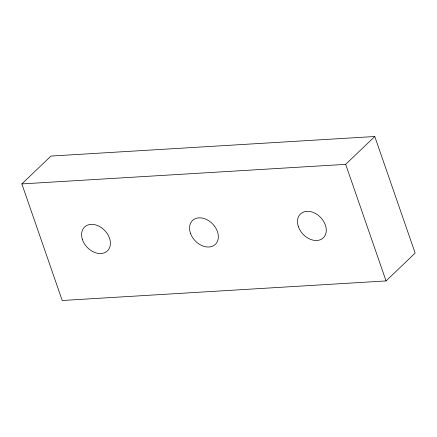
<?xml version="1.0" encoding="UTF-8"?>
<svg xmlns="http://www.w3.org/2000/svg" width="437" height="437" viewBox="0 0 437 437"><rect width="100%" height="100%" fill="white"/><g stroke="black" fill="none" stroke-linecap="round" stroke-linejoin="round"><path stroke-width="0.66" d="M21.85 183.917L50.949 156.069L374.782 136.502L415.15 253.083L386.051 280.931L62.218 300.498L21.85 183.917L345.678 164.35L374.782 136.502M345.678 164.35L386.051 280.931M190.456 233.238A16.519 12.154 46.3 0 0 215.064 244.638A16.519 12.154 46.3 0 0 206.324 219.396A16.519 12.154 46.3 0 0 190.456 233.238M82.511 239.766A16.519 12.154 46.3 0 0 107.125 251.16A16.519 12.154 46.3 0 0 98.385 225.918A16.519 12.154 46.3 0 0 82.511 239.766M298.4 226.716A16.519 12.154 46.3 0 0 323.009 238.116A16.519 12.154 46.3 0 0 314.269 212.874A16.519 12.154 46.3 0 0 298.4 226.716"/></g></svg>
